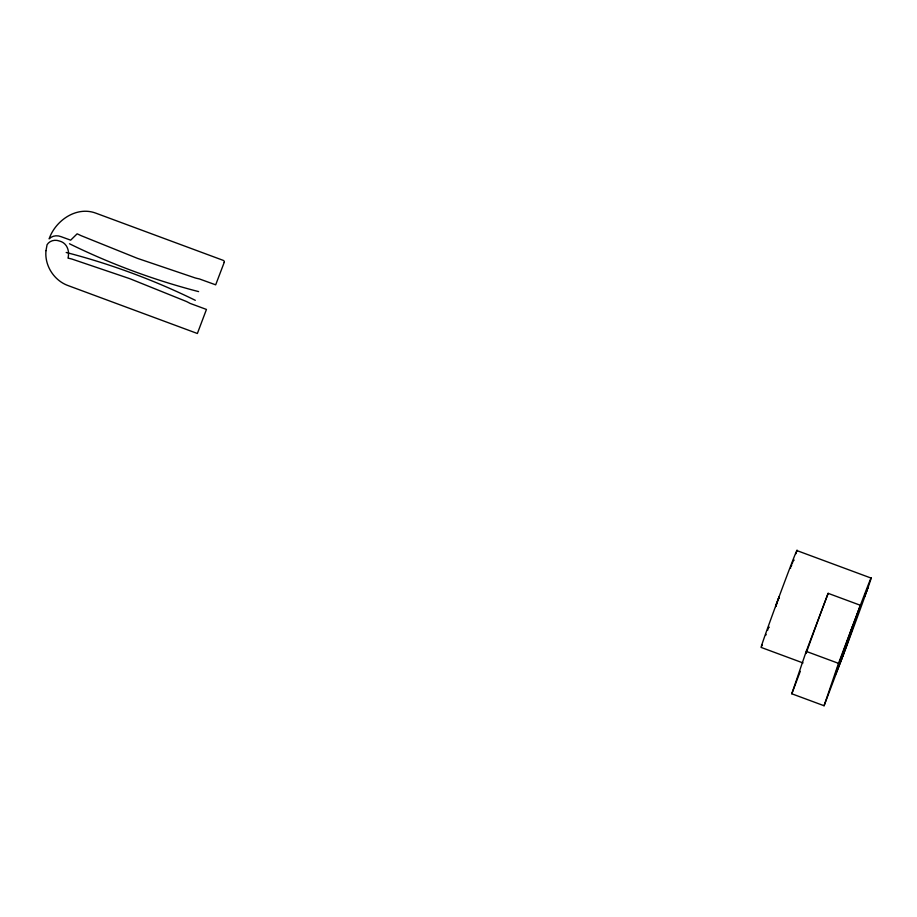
<?xml version="1.0" encoding="UTF-8"?>
<svg xmlns="http://www.w3.org/2000/svg" width="917" height="917" viewBox="0 0 917 917"><rect width="100%" height="100%" fill="white"/><g stroke="black" fill="none" stroke-linecap="round" stroke-linejoin="round"><path stroke-width="1.38" d="M843.422 653.752L839.834 663.427L843.422 653.775M791.795 693.779L806.226 651.379L828.143 593.333L860.421 605.3L845.99 647.7L824.074 705.746L791.795 693.779L800.266 671.359M824.074 705.746L838.505 663.346L860.421 605.3M776.011 605.312L775.61 606.492L777.112 602.286M778.224 599.294L778.98 597.517M777.925 600.463L778.969 597.563M793.686 560.012L793.411 560.814M765.867 635.091L766.131 634.358M768.882 626.953L768.538 627.847M790.592 568.162L790.741 567.761M793.686 559.851L793.492 560.574M768.79 627.205L768.675 627.755M776.412 604.2L776.733 603.294M778.04 600.131L778.395 598.835M791.233 566.374L791.841 564.723M777.329 602.079L777.49 601.254M866.427 591.305L864.593 596.474L868.147 586.823L866.118 592.508M777.456 601.346L777.994 599.913M792.345 563.347L792.724 562.35M767.621 630.277L767.999 629.28M776.791 603.512L776.332 604.716M775.897 605.85L775.599 606.55L776.24 604.945M793.365 560.654L793.618 560.023M778.671 598.136L779.186 596.875L778.9 597.552M66.196 252.473C110.258 263.844 154.469 280.224 195.31 300.317M198.599 291.606C154.526 280.235 110.315 263.855 69.486 243.762M796.884 550.578L871.127 578.088M806.226 651.379L838.505 663.346M761.053 647.391L803.017 662.945M762.233 644.766A51.639 0.665 -69.7 0 1 776.848 602.801A51.639 0.665 -69.7 0 1 796.758 551.3M796.449 552.321A51.639 0.665 -69.7 0 1 795.99 553.719M806.077 653.489A51.639 0.665 -69.7 0 1 828.143 593.333M45.988 250.639C44.429 265.598 54.114 280.648 68.248 285.645L197.373 333.49L206.451 309.442L189.934 303.332A6.591 5.938 18.8 0 0 189.498 303.068L187.825 302.186A73.314 66.058 18.8 0 0 186.311 301.441L129.767 278.665L72.007 259.087A72.89 65.68 18.8 0 0 70.38 258.663L68.523 258.239A6.591 5.938 18.8 0 0 68.018 258.147C69.784 250.788 67.09 242.867 59.353 240.999A10.328 9.308 18.8 0 0 47.065 244.724L45.988 250.639M849.853 633.991L853.429 624.385L849.853 633.991M224.218 262.388L215.678 284.832L199.172 278.86A6.591 5.938 18.8 0 1 198.668 278.779L196.823 278.355A73.314 66.058 18.8 0 1 195.183 277.931L137.435 258.353L80.879 235.577A72.89 65.68 18.8 0 1 79.378 234.832L77.12 233.835L70.678 240.162L61.061 236.666A10.672 9.617 18.8 0 0 49.128 238.856C55.444 220.584 76.294 205.958 95.655 213.088L223.152 260.336A1.719 1.547 18.8 0 1 224.218 262.388M843.663 653.832A51.639 0.665 -69.7 0 0 871.15 578.214A51.639 0.665 -69.7 0 0 844.809 647.448A51.639 0.665 -69.7 0 0 843.663 653.832"/></g></svg>
